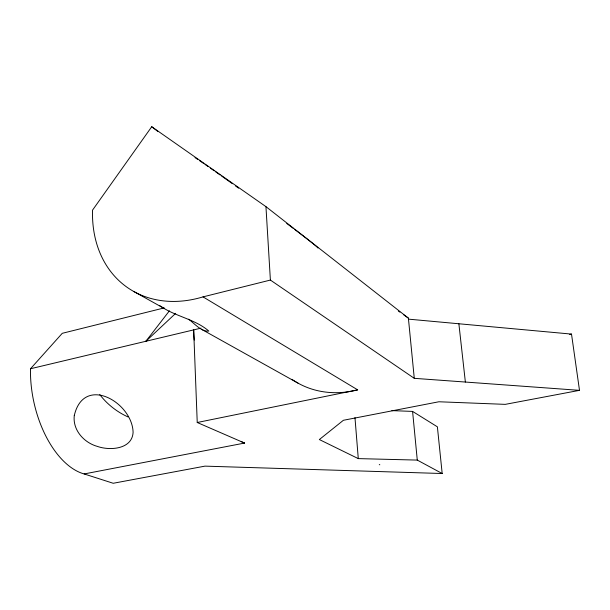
<?xml version="1.0" encoding="UTF-8"?>
<svg xmlns="http://www.w3.org/2000/svg" width="610" height="610" viewBox="0 0 610 610"><rect width="100%" height="100%" fill="white"/><g stroke="black" fill="none" stroke-linecap="round" stroke-linejoin="round"><path stroke-width="0.91" d="M408.486 319.144L571.509 334.097L579.5 390.347L414.274 378.33L408.387 318.13L265.952 206.645L151.73 126.727L92.545 210.122A121.687 95.221 -54.7 0 0 203.023 296.879L357.666 389.851L197.236 422.501L193.667 329.888A88.984 39.345 77.4 0 0 194.247 340.106M147.536 340.311L145.897 341.264L169.412 310.818M391.894 410.629L412.581 411.407L437.385 426.825L442.181 473.52L204.96 466.132L113.208 483.272L84.157 473.947A83.867 46.596 77.4 0 1 30.5 368.753L62.266 333.312L164.243 307.905M145.897 341.264L175.688 313.327M203.023 296.879L270.39 280.066L414.274 378.33M30.5 368.753L201.064 328.127M569.664 334.478L571.509 334.097M84.157 473.947L244.572 443.066A88.984 39.345 77.4 0 1 241.217 441.526M579.5 390.347L505.255 404.361L438.872 401.769L343.407 420.275L319.35 439.551L358.284 458.613L417.278 460.092L442.181 473.52M188.65 319.183C194.239 323.338 201.445 332.023 208.849 331.093C196.023 319.892 177.792 316.91 163.327 307.981L133.72 291.458M197.236 422.501L244.572 443.066M379.275 464.538L379.824 464.812M202.07 329.598L298.038 383.133M159.393 305.427L163.327 307.981M398.33 311.024L399.878 312.122M403.744 314.851L408.387 318.13M151.73 126.727L157.731 131.356M458.872 323.765L465.369 382.043M412.581 411.407L417.278 460.092M354.967 417.598L358.284 458.613M265.952 206.645L270.39 280.066M195.025 157.609A81.351 1.883 36 0 1 197.602 159.34M199.478 160.605A81.351 1.883 36 0 1 203.511 163.366M204.975 164.372A81.351 1.883 36 0 1 208.048 166.5M210.465 168.192A81.351 1.883 36 0 1 214.202 170.8M215.627 171.806A81.351 1.883 36 0 1 220.08 174.948M221.613 176.031A81.351 1.883 36 0 1 232.402 183.717M235.475 185.92A81.351 1.883 36 0 1 238.594 188.162M286.753 223.473A81.351 1.883 36 0 1 293.425 228.491M294.813 229.535A81.351 1.883 36 0 1 317.94 248.041M357.666 389.851A97.798 84.05 -53.3 0 1 291.946 379.329M128.001 416.927A58.873 46.528 35.9 0 1 99.758 394.556M74.275 415.601C72.544 430.058 84.05 442.746 97.432 446.421C109.93 450.859 132.111 449.303 133.094 432.437C132.507 402.455 83.822 374.174 74.275 415.601"/></g></svg>
